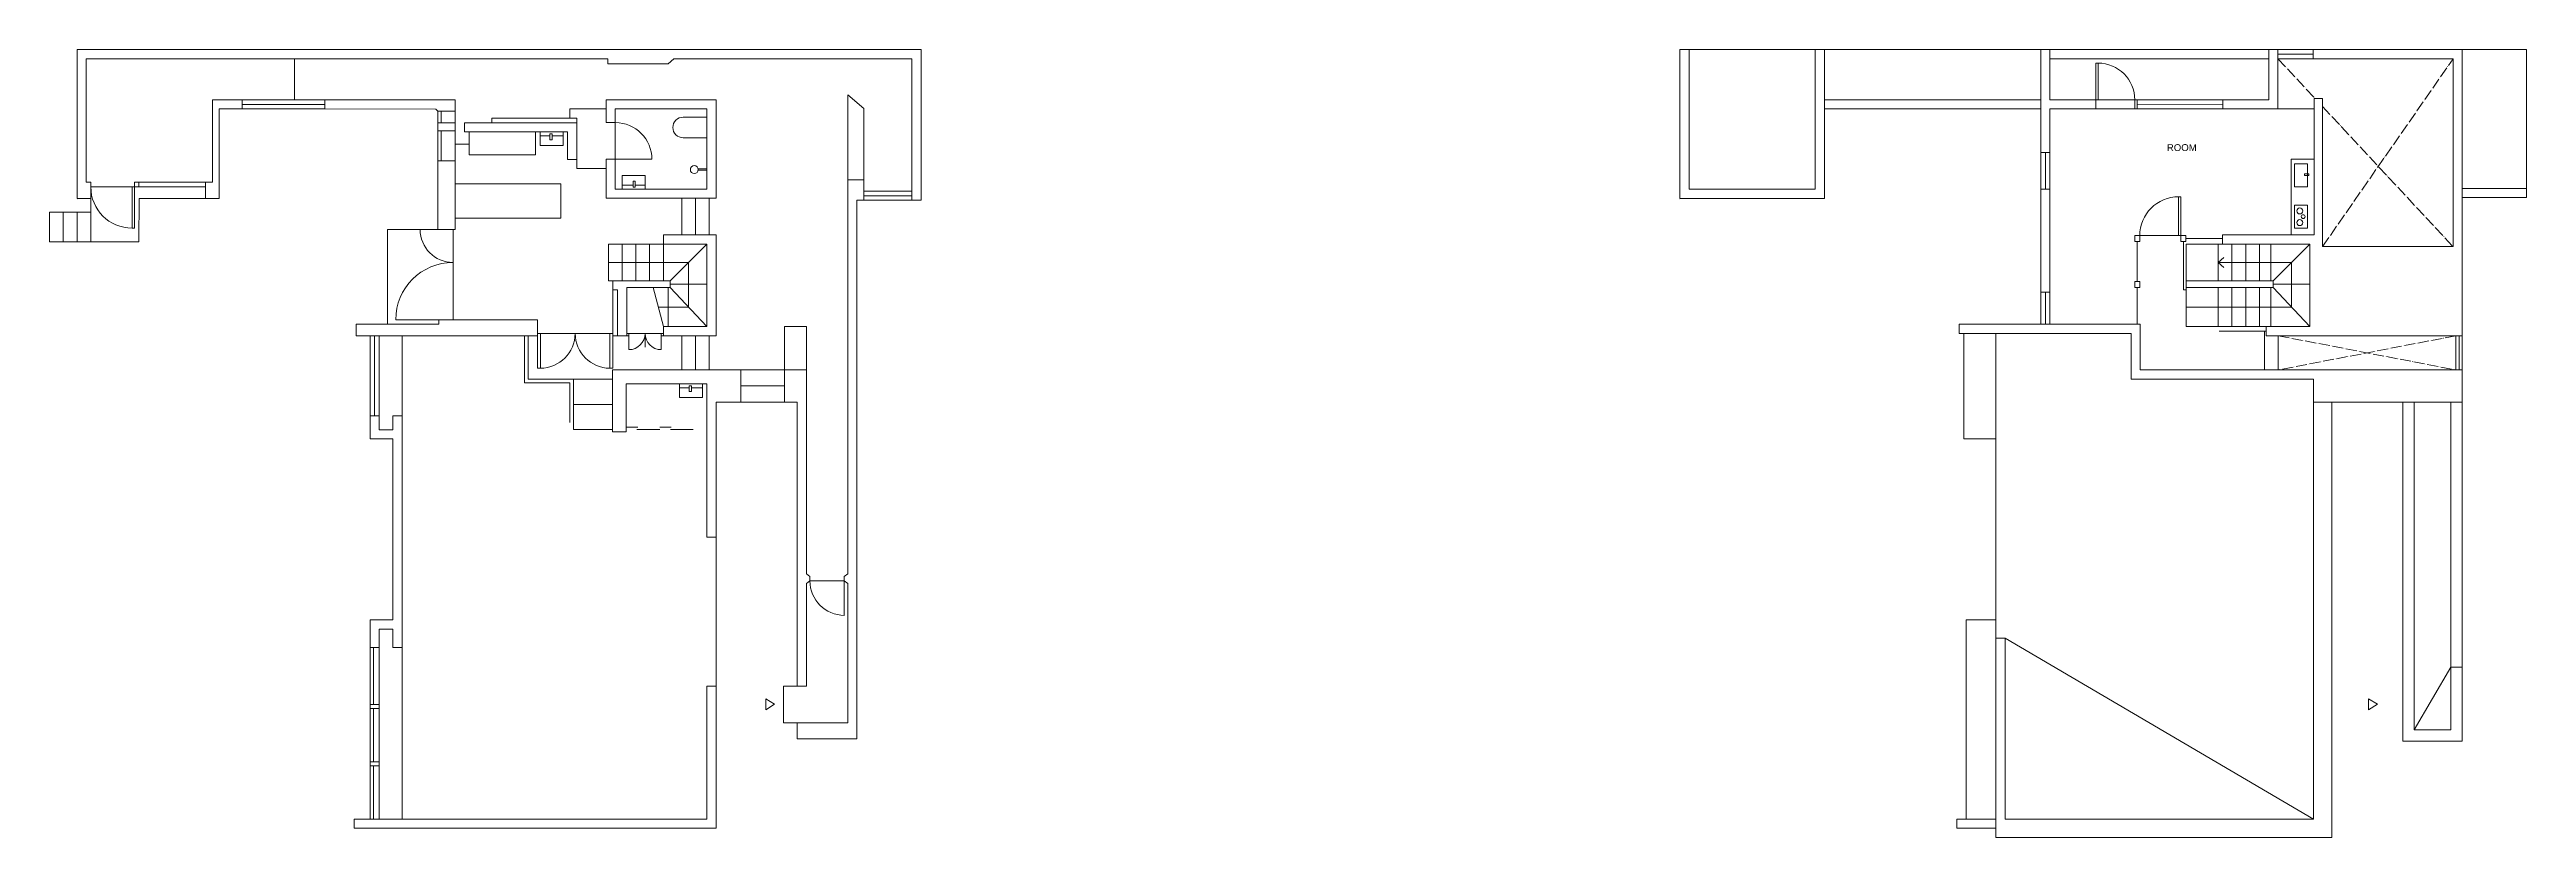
# Model space of a CAD drawing. Header units: millimetres. Extents: x 2902 to 15554, y -1771 to 10617.
# Drawn here: x 2902 to 8306, y -1771 to -52 of the extents above; entities that cross this region are included whole.
import ezdxf

# ---------------------------------------------------------------- set-up
doc = ezdxf.new("R2010")
doc.units = ezdxf.units.MM
doc.linetypes.add('ACAD_ISO04W100', pattern=[30, 24, -3, 0, -3])
for name, color, linetype, lineweight in [('arredi', 6, 'Continuous', 9), ('finestre', 4, 'Continuous', 9), ('muri', 1, 'Continuous', 9), ('porte', 2, 'Continuous', 9), ('proiezioni', 3, 'Continuous', 9), ('testo', 8, 'Continuous', 9), ('tratteggiata', 9, 'ACAD_ISO04W100', 13)]:
    doc.layers.add(name, color=color, linetype=linetype, lineweight=lineweight)
doc.styles.get("Standard").update_dxf_attribs({"font": 'Arial.ttf'})

msp = doc.modelspace()

# ---------------------------------------------------------------- linework, layer by layer
at = {"layer": 'arredi'}
for p, q in [((4336.5, -199.9), (4284.5, -199.9)), ((3972.5, -232), (3972.5, -262)), ((3972.5, -240.9), (3993.8, -240.9)), ((3972.5, -262), (4022.5, -262)), ((3998.6, -240.9), (4022.5, -240.9)), ((4022.5, -262), (4022.5, -232)), ((4336.5, -244.9), (4284.5, -244.9)), ((7792.8, -456.8), (7792.8, -291.8)), ((7792.8, -291.8), (7842.8, -291.8)), ((7792.8, -291.8), (7792.8, -301.8)), ((7799.8, -301.8), (7799.8, -351.8)), ((7827.8, -301.8), (7799.8, -301.8)), ((7827.8, -323.8), (7827.8, -301.8)), ((4201.5, -326.8), (4151.5, -326.8)), ((4151.5, -326.8), (4151.5, -356.8)), ((4175.4, -347.9), (4151.5, -347.9)), ((4201.5, -347.9), (4180.2, -347.9)), ((4201.5, -356.8), (4201.5, -326.8)), ((7799.8, -351.8), (7827.8, -351.8)), ((7827.8, -351.8), (7827.8, -326.8)), ((4276.5, -781.3), (4276.5, -811.3)), ((4276.5, -790.2), (4297.8, -790.2)), ((4302.5, -790.2), (4326.5, -790.2)), ((4326.5, -811.3), (4326.5, -781.3)), ((4276.5, -811.3), (4326.5, -811.3))]:
    msp.add_line(p, q, dxfattribs=at)
for points in [[(3993.8, -249.4), (3998.6, -249.4), (3998.6, -236.4), (3993.8, -236.4)], [(4317.4, -315.6), (4336.5, -315.6), (4336.5, -312.7), (4317.4, -312.7)], [(7799.8, -301.8), (7827.8, -301.8), (7827.8, -351.8), (7799.8, -351.8)], [(7831.3, -326.8), (7821.3, -326.8), (7821.3, -323.8), (7831.3, -323.8)], [(4180.2, -339.4), (4175.4, -339.4), (4175.4, -352.4), (4180.2, -352.4)], [(7799.8, -391.8), (7827.8, -391.8), (7827.8, -441.8), (7799.8, -441.8)], [(4297.8, -798.6), (4302.5, -798.6), (4302.5, -785.7), (4297.8, -785.7)]]:
    msp.add_lwpolyline(points, close=True, dxfattribs=at)
for centre, radius in [((4308.8, -314.2), 8.55), ((7811.3, -404.5), 6.48), ((7811.3, -429.9), 6.48), ((7818.6, -416.8), 4.18)]:
    msp.add_circle(centre, radius, dxfattribs=at)
msp.add_arc((4284.5, -222.4), 22.5, 90, 270, dxfattribs=at)
at = {"layer": 'finestre'}
for p, q in [((7763.8, -72.4), (7763.8, -52.4)), ((7840.8, -52.4), (7763.8, -52.4)), ((7840.8, -72.4), (7840.8, -52.4)), ((7840.8, -72.4), (7763.8, -72.4)), ((3322.5, -162), (3502.5, -162)), ((7456.3, -162), (7643.3, -161.8)), ((3502.5, -172), (3322.5, -172)), ((3322.5, -182), (3502.5, -182)), ((3749.5, -187), (3749.5, -212)), ((3756.5, -187), (3756.5, -212)), ((3787.5, -212), (3787.5, -187)), ((7456.3, -182), (7643.3, -181.8)), ((3749.5, -295), (3749.5, -230)), ((3756.5, -230), (3756.5, -295)), ((3787.5, -230), (3787.5, -295)), ((7246.3, -357), (7246.3, -277)), ((7266.3, -277), (7266.3, -357)), ((3242.5, -342), (3097.3, -342)), ((3097.3, -352), (3242.5, -352)), ((4678.5, -361.3), (4783.6, -361.3)), ((4678.5, -371.3), (4783.5, -371.3)), ((4783.5, -381.3), (4678.5, -381.3)), ((7246.3, -582), (7246.3, -651.8)), ((7266.3, -582), (7266.3, -651.8)), ((3601.5, -676.8), (3601.5, -851.8)), ((3611.5, -676.8), (3611.5, -851.8)), ((3621.5, -676.8), (3621.5, -851.8)), ((4505.5, -751.3), (4410.5, -751.3)), ((4505.5, -786.3), (4410.5, -786.3)), ((4505.5, -821.3), (4410.5, -821.3)), ((3601.5, -1356.8), (3601.5, -1731.3)), ((3609.1, -1356.8), (3609.1, -1481.5)), ((3621.5, -1356.8), (3621.5, -1731.3)), ((3609.1, -1489.8), (3609.1, -1606.5)), ((3609.1, -1614.9), (3609.1, -1731.3))]:
    msp.add_line(p, q, dxfattribs=at)
for points in [[(3601.5, -1481.5), (3621.5, -1481.5), (3621.5, -1489.8), (3601.5, -1489.8)], [(3601.5, -1606.5), (3621.5, -1606.5), (3621.5, -1614.9), (3601.5, -1614.9)]]:
    msp.add_lwpolyline(points, close=True, dxfattribs=at)
at = {"layer": 'muri'}
for p, q in [((7246.3, -52.4), (7246.3, -277)), ((7246.3, -52.4), (7266.3, -52.4)), ((7266.3, -52.4), (7266.3, -162)), ((7266.3, -52.4), (7266.3, -72.4)), ((7743.8, -52.4), (7743.8, -161.8)), ((7743.8, -52.4), (7763.8, -52.4)), ((7763.8, -52.4), (7763.8, -181.8)), ((7840.8, -72.4), (7840.8, -52.4)), ((7840.8, -52.4), (8165.8, -52.4)), ((8165.8, -52.4), (8165.8, -676.8)), ((4120.1, -72.4), (2982.3, -72.4)), ((2982.3, -72.4), (2982.3, -342)), ((4120.1, -72.4), (4120.1, -83.3)), ((4120.1, -83.3), (4251.7, -83.3)), ((4251.7, -83.3), (4264, -72.4)), ((4783.7, -72.4), (4264, -72.4)), ((7840.8, -62.4), (7763.8, -62.4)), ((8145.8, -72.4), (7840.8, -72.4)), ((8145.8, -72.4), (8145.8, -482.4)), ((3257.5, -342), (3257.5, -162)), ((3322.5, -162), (3257.5, -162)), ((3322.5, -182), (3322.5, -162)), ((3502.5, -162), (3502.5, -182)), ((3502.5, -162), (3787.5, -162)), ((3787.5, -162), (3787.5, -187)), ((4116.5, -211.8), (4116.5, -161.8)), ((4116.5, -161.8), (4356.5, -161.8)), ((4356.5, -161.8), (4356.5, -376.8)), ((7266.3, -162), (7366.3, -162)), ((7366.3, -182), (7366.3, -162)), ((7643.3, -181.8), (7643.3, -161.8)), ((7643.3, -161.8), (7743.8, -161.8)), ((7860.8, -159.4), (7842.8, -159.4)), ((7842.8, -159.4), (7842.8, -456.8)), ((7860.8, -482.4), (7860.8, -159.4)), ((3272.5, -377), (3272.5, -182)), ((3272.5, -182), (3322.5, -182)), ((3744.9, -182.6), (3502.5, -182)), ((3749.5, -187), (3744.9, -182.6)), ((3787.5, -187), (3749.5, -187)), ((3749.5, -212), (3749.5, -230)), ((3749.5, -212), (3787.5, -212)), ((3749.5, -212), (3749.5, -230)), ((3787.5, -212), (3787.5, -230)), ((4136.5, -211.8), (4116.5, -211.8)), ((4336.5, -181.8), (4136.5, -181.8)), ((4136.5, -181.8), (4136.5, -211.8)), ((4336.5, -356.8), (4336.5, -181.8)), ((7246.3, -182), (7246.3, -277)), ((7246.3, -212), (7246.3, -230)), ((7266.3, -182), (7266.3, -277)), ((7266.3, -182), (7366.3, -182)), ((7643.3, -171.8), (7456.3, -172)), ((7763.8, -181.8), (7643.3, -181.8)), ((7763.8, -181.8), (7842.8, -181.8)), ((3749.5, -230), (3787.5, -230)), ((3787.5, -295), (3749.5, -295)), ((3749.5, -295), (3749.5, -445)), ((3787.5, -295), (3787.5, -445)), ((4116.5, -376.8), (4116.5, -291.8)), ((4116.5, -291.8), (4136.5, -291.8)), ((4136.5, -291.8), (4136.5, -356.8)), ((7246.3, -277), (7266.3, -277)), ((7256.3, -277), (7256.3, -357)), ((2992.3, -377), (2962.3, -377)), ((2992.3, -342), (2982.3, -342)), ((2992.3, -342), (2992.3, -377)), ((3247.5, -342), (3242.5, -342)), ((3242.5, -342), (3242.5, -377)), ((3242.5, -377), (3272.5, -377)), ((3257.5, -342), (3247.5, -342)), ((4356.5, -376.8), (4116.5, -376.8)), ((4136.5, -356.8), (4336.5, -356.8)), ((4678.5, -336.3), (4643.5, -336.3)), ((4643.5, -336.3), (4643.5, -1196.2)), ((4678.5, -381.3), (4678.5, -336.3)), ((7266.3, -357), (7246.3, -357)), ((7246.3, -357), (7246.3, -582)), ((7266.3, -582), (7266.3, -357)), ((4663.5, -1556.3), (4663.5, -381.3)), ((4678.5, -381.3), (4663.5, -381.3)), ((3749.5, -445), (3787.5, -445)), ((4356.5, -456.8), (4241.5, -456.8)), ((4241.5, -456.8), (4241.5, -476.8)), ((4241.5, -476.8), (4336.5, -476.8)), ((4336.5, -476.8), (4336.5, -656.8)), ((4356.5, -456.8), (4356.5, -676.8)), ((7842.8, -456.8), (7642.5, -456.8)), ((7642.5, -456.8), (7642.5, -476.8)), ((7642.5, -476.8), (7833.3, -476.8)), ((7833.3, -476.8), (7833.3, -656.8)), ((8145.8, -482.4), (7860.8, -482.4)), ((4256.5, -556.8), (4131.5, -556.8)), ((4131.5, -556.8), (4131.5, -576.8)), ((4131.5, -576.8), (4141.5, -576.8)), ((4141.5, -576.8), (4141.5, -676.8)), ((4256.5, -571.8), (4161.5, -571.8)), ((4161.5, -571.8), (4161.5, -676.8)), ((4256.5, -571.8), (4256.5, -556.8)), ((7246.3, -582), (7266.3, -582)), ((7256.3, -582), (7256.3, -651.8)), ((7753.3, -556.8), (7563.5, -556.8)), ((7563.5, -571.8), (7563.5, -556.8)), ((7753.3, -571.8), (7563.5, -571.8)), ((7753.3, -571.8), (7753.3, -556.8)), ((3966.5, -641.8), (3751.5, -641.8)), ((3751.5, -641.8), (3751.5, -651.8)), ((3966.5, -676.8), (3966.5, -641.8)), ((3751.5, -651.8), (3571.5, -651.8)), ((3571.5, -651.8), (3571.5, -676.8)), ((3966.5, -676.8), (3571.5, -676.8)), ((3571.5, -676.8), (3671.5, -676.8)), ((4141.5, -676.8), (4161.5, -676.8)), ((4336.5, -656.8), (4241.5, -656.8)), ((4241.5, -656.8), (4241.5, -676.8)), ((4241.5, -676.8), (4356.5, -676.8)), ((7463.3, -651.8), (7068.3, -651.8)), ((7068.3, -651.8), (7068.3, -671.8)), ((7443.3, -671.8), (7068.3, -671.8)), ((7443.3, -671.8), (7443.3, -771.8)), ((7463.3, -751.3), (7463.3, -651.8)), ((7833.3, -656.8), (7738.3, -656.8)), ((7738.3, -656.8), (7738.3, -676.8)), ((7738.3, -676.8), (8165.8, -676.8)), ((4410.5, -751.3), (4130.5, -751.3)), ((4130.5, -751.3), (4130.5, -886.3)), ((4410.5, -751.3), (4410.5, -821.3)), ((4553.5, -751.3), (4505.5, -751.3)), ((4505.5, -751.3), (4505.5, -821.3)), ((4553.5, -1196.2), (4553.5, -751.3)), ((8165.8, -751.3), (7463.3, -751.3)), ((8165.8, -751.3), (8165.8, -821.3)), ((4160.5, -886.3), (4160.5, -781.3)), ((4160.5, -781.3), (4336.5, -781.3)), ((4336.5, -781.3), (4336.5, -1116.3)), ((7443.3, -771.8), (7841.2, -771.8)), ((7841.2, -771.8), (7841.2, -821.3)), ((3621.5, -851.8), (3601.5, -851.8)), ((3601.5, -851.8), (3601.5, -901.8)), ((3601.5, -851.8), (3621.5, -851.8)), ((3621.5, -851.8), (3621.5, -881.8)), ((3671.5, -851.8), (3651.5, -851.8)), ((3671.5, -851.8), (3651.5, -851.8)), ((3651.5, -851.8), (3651.5, -881.8)), ((3671.5, -1356.8), (3671.5, -851.8)), ((4356.5, -821.3), (4356.5, -1116.3)), ((4410.5, -821.3), (4356.5, -821.3)), ((4356.5, -821.3), (4356.5, -1116.3)), ((4505.5, -821.3), (4533.5, -821.3)), ((4533.5, -1441.3), (4533.5, -821.3)), ((7841.2, -821.3), (8165.8, -821.3)), ((3601.5, -901.8), (3651.5, -901.8)), ((3621.5, -881.8), (3651.5, -881.8)), ((3651.5, -901.8), (3651.5, -1296.8)), ((4130.5, -886.3), (4160.5, -886.3)), ((4356.5, -1116.3), (4336.5, -1116.3)), ((4561, -1201.6), (4553.5, -1196.2)), ((4561, -1211.6), (4553.5, -1217)), ((4553.5, -1441.3), (4553.5, -1217)), ((4561, -1201.6), (4561, -1211.6)), ((4636.1, -1201.6), (4643.5, -1196.2)), ((4636.1, -1201.6), (4636.1, -1211.6)), ((4636.1, -1211.6), (4643.5, -1217)), ((4643.5, -1217), (4643.5, -1521.3)), ((3651.5, -1296.8), (3601.5, -1296.8)), ((3601.5, -1296.8), (3601.5, -1356.8)), ((3621.5, -1356.8), (3621.5, -1316.8)), ((3651.5, -1316.8), (3621.5, -1316.8)), ((3651.5, -1356.8), (3651.5, -1316.8)), ((3601.5, -1356.8), (3621.5, -1356.8)), ((3671.5, -1356.8), (3651.5, -1356.8)), ((4356.5, -1441.3), (4336.5, -1441.3)), ((4336.5, -1441.3), (4336.5, -1731.3)), ((4356.5, -1751.3), (4356.5, -1441.3)), ((4533.5, -1441.3), (4553.5, -1441.3)), ((4643.5, -1521.3), (4533.5, -1521.3)), ((4533.5, -1521.3), (4533.5, -1556.3)), ((4533.5, -1556.3), (4663.5, -1556.3)), ((4336.5, -1731.3), (3566.5, -1731.3)), ((3566.5, -1731.3), (3566.5, -1751.3)), ((3566.5, -1751.3), (4356.5, -1751.3))]:
    msp.add_line(p, q, dxfattribs=at)
msp.add_lwpolyline([(2962.3, -377), (2962.3, -52.4), (4803.5, -52.4), (4803.5, -381.3), (4783.5, -381.3), (4783.7, -72.4)], dxfattribs=at)
msp.add_lwpolyline([(2962.3, -378.8), (2962.3, -378.8), (2962.3, -378.8)], close=True, dxfattribs=at)
at = {"layer": 'porte'}
for p, q in [((7366.3, -162), (7366.3, -82)), ((7366.3, -82), (7371.3, -82)), ((7371.3, -82), (7371.3, -162)), ((4136.5, -211.8), (4136.5, -291.8)), ((4136.5, -291.8), (4216.5, -291.8)), ((3082.3, -352), (3082.3, -442)), ((3087.3, -442), (3087.3, -352)), ((7552.1, -373.4), (7547.1, -373.4)), ((7547.1, -373.4), (7547.1, -458.4)), ((7552.1, -458.4), (7552.1, -373.4)), ((3082.3, -442), (3087.3, -442)), ((3782.5, -445), (3710.7, -445)), ((3782.5, -445), (3782.5, -641.8)), ((3782.5, -641.8), (3657.5, -641.8)), ((4131.5, -671.8), (3966.5, -671.8)), ((3966.5, -671.8), (3966.5, -747.2)), ((3973.2, -747.5), (3973.2, -671.8)), ((4124.7, -747.5), (4124.7, -671.8)), ((4131.5, -671.8), (4131.5, -747.5)), ((4161.5, -671.8), (4241.5, -671.8)), ((4161.5, -676.8), (4166.1, -676.8)), ((4166.1, -707.1), (4166.1, -671.8)), ((4201.5, -671.8), (4201.5, -701.4)), ((4236.8, -707.1), (4236.8, -671.8)), ((4241.5, -676.8), (4236.8, -676.8)), ((3966.5, -747.2), (3973.2, -747.5)), ((4131.5, -747.5), (4124.7, -747.5)), ((4561, -1211.6), (4636.1, -1211.6)), ((4636.1, -1211.6), (4636.1, -1286.7))]:
    msp.add_line(p, q, dxfattribs=at)
for centre, radius, start, end in [((7371.3, -162), 80, 0, 90), ((4136.5, -291.8), 80, 0, 90), ((3082.3, -352), 90, 180, 270), ((7547.1, -458.4), 85, 90, 180), ((3782.5, -445), 71.8, 180, 270), ((3782.5, -641.8), 125, 90, 180), ((3973.2, -671.8), 75.7, 270, 0), ((4124.7, -671.8), 75.7, 180, 270), ((4166.1, -671.8), 35.3, 270, 0), ((4236.8, -671.8), 35.3, 180, 270), ((4636.1, -1211.6), 75.1, 180, 270)]:
    msp.add_arc(centre, radius, start, end, dxfattribs=at)
at = {"layer": 'proiezioni'}
for p, q in [((6479.1, -52.4), (6479.1, -357)), ((6754.3, -357), (6754.3, -52.4)), ((6774.3, -377), (6774.3, -52.4)), ((7266.3, -52.4), (7743.8, -52.4)), ((8165.8, -52.4), (8305.8, -52.4)), ((8305.8, -52.4), (8305.8, -375.4)), ((3436.6, -72.4), (3436.6, -162)), ((7266.3, -72.4), (7743.8, -72.4)), ((4643.5, -336.3), (4643.5, -151.3)), ((4678.5, -181.3), (4643.5, -151.3)), ((6774.3, -162), (6999.3, -162)), ((6774.3, -162), (7246.3, -162)), ((7371.3, -162), (7366.3, -162)), ((7371.3, -162), (7456.3, -162)), ((7451.3, -162), (7451.3, -182)), ((7456.3, -162), (7456.3, -182)), ((3807.5, -212), (3807.5, -232)), ((3807.5, -212), (4052.5, -212)), ((3807.5, -212), (3867.5, -212)), ((3867.5, -212), (3867.5, -202)), ((3867.5, -202), (4052.5, -202)), ((4037.5, -202), (4037.5, -182)), ((4037.5, -182), (4116.5, -182)), ((4052.5, -202), (4037.5, -202)), ((4052.5, -202), (4052.5, -212)), ((4052.5, -292), (4052.5, -212)), ((4678.5, -336.3), (4678.5, -181.3)), ((6774.3, -182), (6999.3, -182)), ((6774.3, -182), (7246.3, -182)), ((7366.3, -182), (7456.3, -182)), ((3787.5, -258.6), (3817.5, -258.6)), ((3807.5, -232), (4032.5, -232)), ((3817.5, -232), (3817.5, -282)), ((3962.5, -282), (3962.5, -232)), ((3962.5, -232), (3972.5, -232)), ((4032.5, -232), (4032.5, -292)), ((3817.5, -282), (3962.5, -282)), ((4032.5, -292), (4052.5, -292)), ((4052.5, -292), (4052.5, -312)), ((4052.5, -312), (4116.5, -312)), ((2992.3, -342), (2992.3, -352)), ((2992.3, -352), (3082.3, -352)), ((2992.3, -377), (2992.3, -472)), ((3087.3, -352), (3082.3, -352)), ((3097.3, -342), (3087.3, -342)), ((3087.3, -342), (3087.3, -352)), ((3087.3, -352), (3097.3, -352)), ((3097.3, -352), (3097.3, -342)), ((3097.5, -377), (3097.3, -472)), ((3242.5, -377), (3097.5, -377)), ((4017.5, -345), (3787.5, -345)), ((4017.5, -420), (4017.5, -345)), ((4281.5, -456.8), (4281.5, -376.8)), ((4311.5, -456.8), (4311.5, -376.8)), ((4341.5, -456.8), (4341.5, -376.8)), ((6489.1, -377), (6459.1, -377)), ((6459.1, -377), (6774.3, -377)), ((6754.3, -357), (6479.1, -357)), ((8305.8, -355.4), (8165.8, -355.4)), ((8305.8, -375.4), (8165.8, -375.4)), ((2902.3, -472), (2902.3, -407)), ((2902.3, -407), (2992.3, -407)), ((2932.3, -472), (2932.3, -407)), ((2962.3, -472), (2962.3, -407)), ((3787.5, -420), (4017.5, -420)), ((2962.3, -472), (2902.3, -472)), ((2992.3, -472), (2962.3, -472)), ((2992.3, -472), (3097.3, -472)), ((3749.5, -445), (3639.5, -445)), ((3639.5, -445), (3639.5, -651.8)), ((4241.5, -476.8), (4121.5, -476.8)), ((4121.5, -476.8), (4121.5, -556.8)), ((4151.5, -476.8), (4151.5, -556.8)), ((4181.5, -476.8), (4181.5, -556.8)), ((4211.5, -476.8), (4211.5, -556.8)), ((4241.5, -476.8), (4241.5, -556.8)), ((4256.5, -556.8), (4336.5, -476.8)), ((7456.9, -471.4), (7456.9, -558.4)), ((7462.1, -458.4), (7547.1, -458.4)), ((7547.1, -458.4), (7552.1, -458.4)), ((7557.3, -471.4), (7557.3, -576.4)), ((7642.5, -464.3), (7562.4, -464.3)), ((7618.3, -476.8), (7563.5, -476.8)), ((7563.5, -476.8), (7563.5, -556.8)), ((7642.5, -476.8), (7618.3, -476.8)), ((7633.3, -476.8), (7633.3, -556.8)), ((7663.3, -476.8), (7663.3, -556.8)), ((7693.3, -476.8), (7693.3, -556.8)), ((7723.3, -476.8), (7723.3, -556.8)), ((7748.3, -476.8), (7748.3, -556.8)), ((7753.3, -556.8), (7833.3, -476.8)), ((4121.5, -516.8), (4296.5, -516.8)), ((4296.5, -516.8), (4296.5, -614.3)), ((7633.3, -516.8), (7645.9, -505.7)), ((7633.3, -516.8), (7793.3, -516.8)), ((7633.3, -516.8), (7645.9, -527.9)), ((7793.3, -516.8), (7793.3, -614.3)), ((4121.5, -556.8), (4131.5, -556.8)), ((4131.5, -576.8), (4131.5, -676.8)), ((4241.5, -656.8), (4218.8, -571.8)), ((4251.5, -571.8), (4251.5, -656.8)), ((4256.5, -564.3), (4336.5, -564.3)), ((4256.5, -571.8), (4336.5, -656.8)), ((7456.9, -571.4), (7456.9, -651.8)), ((7557.3, -576.4), (7563.5, -576.4)), ((7563.5, -576.4), (7563.5, -571.8)), ((7563.5, -576.4), (7563.5, -656.8)), ((7633.3, -571.8), (7633.3, -656.8)), ((7663.3, -571.8), (7663.3, -656.8)), ((7693.3, -571.8), (7693.3, -656.8)), ((7723.3, -571.8), (7723.3, -656.8)), ((7748.3, -571.8), (7748.3, -656.8)), ((7753.3, -564.3), (7833.3, -564.3)), ((7753.3, -571.8), (7833.3, -656.8)), ((4296.5, -614.3), (4230.1, -614.3)), ((7793.3, -614.3), (7563.5, -614.3)), ((3671.5, -676.8), (3671.5, -851.8)), ((3938.5, -676.8), (3938.5, -779.8)), ((3946.5, -676.8), (3946.5, -771.8)), ((4131.5, -676.8), (4141.5, -676.8)), ((4281.5, -751.3), (4281.5, -676.8)), ((4311.5, -751.3), (4311.5, -676.8)), ((4341.5, -751.3), (4341.5, -676.8)), ((4553.5, -656.3), (4505.5, -656.3)), ((4505.5, -656.3), (4505.5, -751.3)), ((4553.5, -751.3), (4553.5, -656.3)), ((7078.3, -671.8), (7078.3, -901.8)), ((7148.3, -671.8), (7148.3, -1296.8)), ((7738.3, -656.8), (7563.5, -656.8)), ((7738.3, -666.8), (7635.3, -666.8)), ((7734.3, -666.8), (7734.3, -751.3)), ((7764.3, -676.8), (7764.3, -751.3)), ((8151.8, -676.8), (8151.8, -751.3)), ((8158.8, -676.8), (8158.8, -751.3)), ((8165.8, -676.8), (8165.8, -751.3)), ((3938.5, -779.8), (4037.5, -779.8)), ((3946.5, -771.8), (4130.5, -771.8)), ((4037.5, -866.3), (4037.5, -779.8)), ((4045.5, -881.3), (4045.5, -771.8)), ((4045.5, -826.5), (4130.5, -826.5)), ((7841.2, -821.3), (7841.2, -1731.3)), ((7881.2, -821.3), (7881.2, -1771.3)), ((8035.8, -1561.3), (8035.8, -821.3)), ((8060.8, -1536.3), (8060.8, -821.3)), ((8140.8, -821.3), (8140.8, -1536.3)), ((8165.8, -821.3), (8165.8, -1561.3)), ((4130.5, -881.3), (4045.5, -881.3)), ((4160.5, -876.3), (4185.5, -876.3)), ((4183.6, -881.1), (4233.6, -881.1)), ((4233.7, -876.3), (4258.7, -876.3)), ((4256.7, -881.1), (4306.7, -881.1)), ((7078.3, -901.8), (7148.3, -901.8)), ((4356.5, -1116.3), (4356.5, -1441.3)), ((7148.3, -1296.8), (7083.3, -1296.8)), ((7083.3, -1296.8), (7083.3, -1731.3)), ((7148.3, -1296.8), (7148.3, -1771.3)), ((7168.3, -1336.8), (7148.3, -1336.8)), ((7168.3, -1336.8), (7168.3, -1731.3)), ((7168.3, -1336.8), (7841.2, -1731.3)), ((3671.5, -1356.8), (3671.5, -1731.3)), ((8140.8, -1400.1), (8060.8, -1536.3)), ((8165.8, -1400.1), (8140.8, -1400.1)), ((4533.5, -1441.3), (4503.5, -1441.3)), ((4503.5, -1441.3), (4503.5, -1521.3)), ((4464.6, -1468.8), (4464.6, -1492.9)), ((4483.9, -1480.8), (4464.6, -1468.8)), ((4464.6, -1492.9), (4483.9, -1480.8)), ((7961.4, -1468.8), (7961.4, -1492.9)), ((7980.7, -1480.8), (7961.4, -1468.8)), ((7961.4, -1492.9), (7980.7, -1480.8)), ((4503.5, -1521.3), (4533.5, -1521.3)), ((8165.8, -1561.3), (8035.8, -1561.3)), ((8140.8, -1536.3), (8060.8, -1536.3)), ((7148.3, -1731.3), (7063.3, -1731.3)), ((7063.3, -1731.3), (7063.3, -1751.3)), ((7063.3, -1751.3), (7148.3, -1751.3)), ((7063.3, -1751.3), (7148.3, -1751.3)), ((7148.3, -1771.3), (7881.2, -1771.3)), ((7841.2, -1731.3), (7168.3, -1731.3))]:
    msp.add_line(p, q, dxfattribs=at)
msp.add_lwpolyline([(6459.1, -377), (6459.1, -52.4), (7246.3, -52.4)], dxfattribs=at)
for points in [[(6459.1, -378.8), (6459.1, -378.8), (6459.1, -378.8)], [(7462.1, -458.4), (7451.8, -458.4), (7451.8, -471.4), (7462.1, -471.4)], [(7562.4, -458.4), (7552.1, -458.4), (7552.1, -471.4), (7562.4, -471.4)], [(7462.1, -558.4), (7451.8, -558.4), (7451.8, -571.4), (7462.1, -571.4)]]:
    msp.add_lwpolyline(points, close=True, dxfattribs=at)
at = {"layer": 'tratteggiata'}
for p, q in [((7763.8, -72.4), (7844.9, -159.4)), ((7860.8, -482.4), (8145.8, -72.4)), ((7860.8, -176.5), (8145.8, -482.4)), ((7764.3, -676.8), (8151.8, -751.3)), ((8151.8, -676.8), (7764.3, -751.3))]:
    msp.add_line(p, q, dxfattribs=at)

# ---------------------------------------------------------------- texts
at = {"layer": 'testo', "insert": (7521.3, -258.8), "char_height": 15, "attachment_point": 1}
msp.add_mtext_dynamic_manual_height_columns('ROOM', width=120.187, gutter_width=12.5, heights=[0], dxfattribs=at)

doc.saveas('drawing.dxf')
